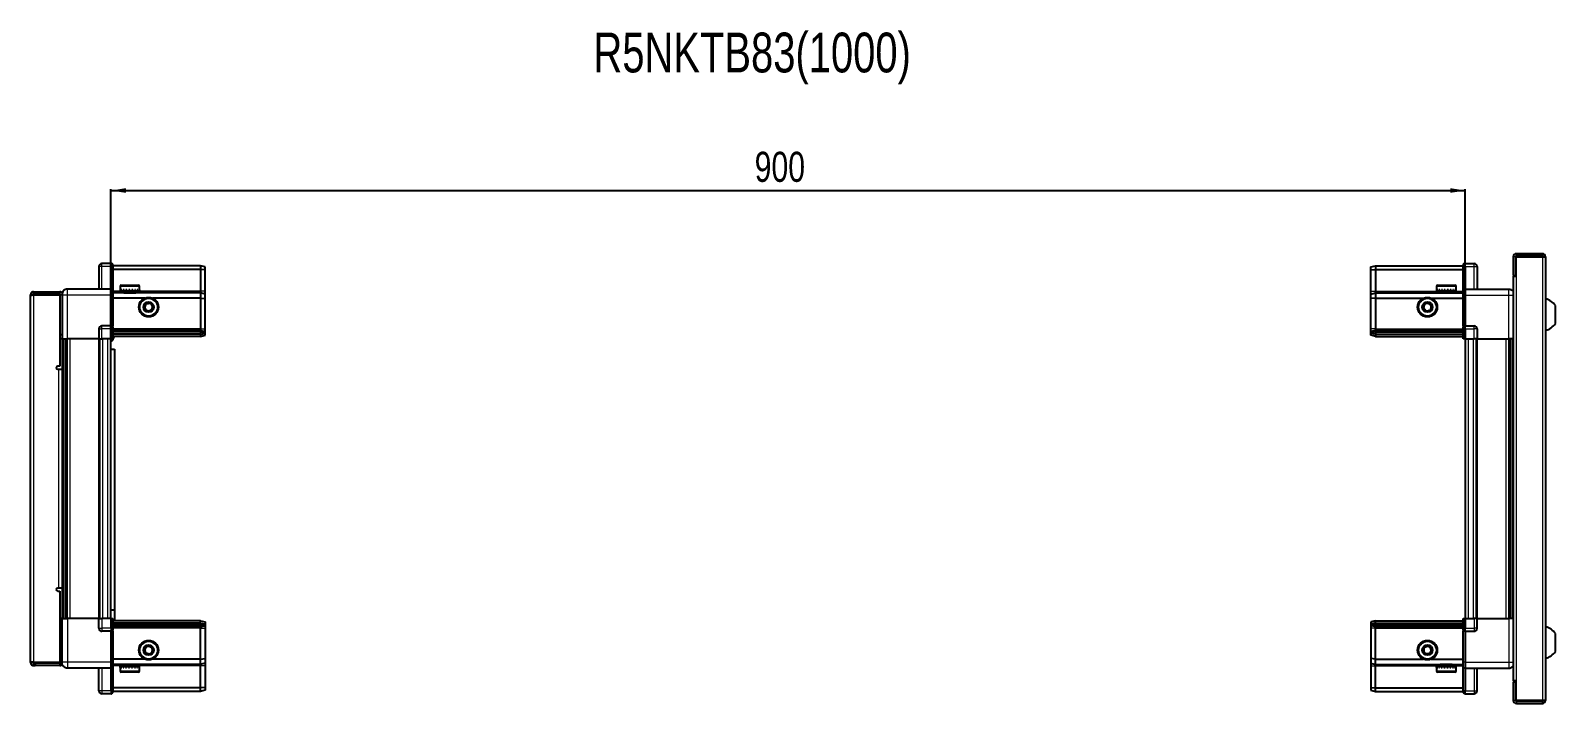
# Model space of a CAD drawing. Header units: millimetres. Extents: x 799 to 3880, y 103 to 1792.
# Drawn here: x 1864 to 2878, y 1344 to 1792 of the extents above; entities that cross this region are included whole.
import ezdxf

# ---------------------------------------------------------------- set-up
doc = ezdxf.new("R2010")
doc.units = ezdxf.units.MM
doc.layers.add('FORMAT', color=7, linetype='Continuous')
doc.styles.add('SLDTEXTSTYLE0', font='TXT', dxfattribs={"width": 0.75})
doc.dimstyles.new('SLDDIMSTYLE0', dxfattribs={"dimtxt": 20, "dimasz": 10, "dimexe": 0, "dimexo": 0.0625, "dimgap": 5, "dimtad": 2, "dimdec": 1, "dimrnd": 1e-09, "dimzin": 12, "dimdsep": 46, "dimtxsty": 'SLDTEXTSTYLE0', "dimsah": 1, "dimcen": 0.09, "dimadec": 0, "dimazin": 3, "dimtfac": 1, "dimtofl": 0, "dimtmove": 0, "dimatfit": 3, "dimfxl": 0, "dimfrac": 2, "dimtolj": 1, "dimtzin": 12, "dimarcsym": 0})

# ---------------------------------------------------------------- blocks, each defined once
blk = doc.blocks.new('_D_4')
at = {"layer": 'FORMAT'}
for p, q in [((1917.8, 1586.9), (1917.8, 1686.4)), ((1917.8, 1685.4), (2817.8, 1685.4)), ((2817.8, 1586.9), (2817.8, 1686.4))]:
    blk.add_line(p, q, dxfattribs=at)
for points in [[(1917.8, 1685.4), (1927.8, 1683.9), (1927.8, 1687)], [(2817.8, 1685.4), (2807.8, 1687), (2807.8, 1683.9)]]:
    blk.add_solid(points, dxfattribs=at)
at = {"layer": 'FORMAT', "insert": (2345.6, 1711.2), "char_height": 20, "attachment_point": 1, "style": 'SLDTEXTSTYLE0'}
blk.add_mtext('900', dxfattribs=at)

msp = doc.modelspace()

# ---------------------------------------------------------------- linework, layer by layer
at = {"color": 7, "linetype": 'Continuous', "lineweight": 25}
for p, q in [((2869.02, 1643.43), (2851.72, 1643.43)), ((2869.02, 1641.93), (2851.72, 1641.93)), ((2869.02, 1641.93), (2869.02, 1643.43)), ((1909.92, 1634.93), (1909.92, 1619.93)), ((1917.92, 1636.93), (1911.92, 1636.93)), ((1917.92, 1636.93), (1918.25, 1636.93)), ((1917.92, 1636.93), (1917.92, 1634.93)), ((1917.92, 1620.13), (1917.92, 1634.93)), ((1917.92, 1620.13), (1917.92, 1634.93)), ((1919.12, 1636.43), (1918.25, 1636.93)), ((1919.12, 1634.93), (1919.12, 1636.43)), ((1977.42, 1635.43), (1919.12, 1635.43)), ((1919.12, 1634.93), (1919.12, 1620.13)), ((1977.42, 1632.93), (1919.12, 1632.93)), ((1977.42, 1635.43), (1977.42, 1632.93)), ((1980.42, 1634.63), (1977.42, 1635.43)), ((1977.42, 1632.93), (1977.42, 1618.43)), ((1980.42, 1632.78), (1977.42, 1632.93)), ((1980.42, 1632.78), (1980.42, 1634.63)), ((1980.42, 1618.43), (1980.42, 1632.78)), ((2755.12, 1634.63), (2758.12, 1635.43)), ((2755.12, 1632.78), (2755.12, 1634.63)), ((2755.12, 1632.78), (2758.12, 1632.93)), ((2755.12, 1618.43), (2755.12, 1632.78)), ((2758.12, 1635.43), (2758.12, 1632.93)), ((2758.12, 1635.43), (2816.42, 1635.43)), ((2758.12, 1632.93), (2758.12, 1618.43)), ((2758.12, 1632.93), (2816.42, 1632.93)), ((2817.28, 1636.93), (2816.42, 1636.43)), ((2817.28, 1636.93), (2816.42, 1636.43)), ((2816.42, 1636.43), (2816.42, 1634.93)), ((2816.42, 1620.13), (2816.42, 1634.93)), ((2817.62, 1636.93), (2817.28, 1636.93)), ((2817.62, 1636.93), (2817.28, 1636.93)), ((2817.62, 1636.93), (2817.62, 1636.93)), ((2817.62, 1634.93), (2817.62, 1636.93)), ((2817.62, 1636.93), (2823.62, 1636.93)), ((2817.62, 1634.93), (2817.62, 1620.13)), ((2825.62, 1634.93), (2825.62, 1619.93)), ((2849.62, 1641.33), (2849.62, 1628.93)), ((2851.12, 1641.33), (2851.12, 1628.93)), ((2851.62, 1641.33), (2869.02, 1641.33)), ((2851.62, 1628.43), (2851.62, 1641.33)), ((2869.02, 1641.33), (2871.12, 1641.33)), ((2871.12, 1641.33), (2871.12, 1346.53)), ((1923.92, 1621.83), (1923.92, 1619.43)), ((1924.72, 1622.63), (1931.89, 1622.63)), ((1931.89, 1622.63), (1936.12, 1622.63)), ((1936.92, 1619.43), (1936.92, 1621.83)), ((2798.62, 1621.83), (2798.62, 1618.93)), ((2799.42, 1622.63), (2810.82, 1622.63)), ((2811.62, 1618.93), (2811.62, 1621.83)), ((2849.52, 1628.43), (2849.52, 1359.43)), ((2849.52, 1628.43), (2851.62, 1628.43)), ((2849.62, 1628.93), (2851.12, 1628.93)), ((1865.92, 1616.08), (1864.42, 1616.08)), ((1864.42, 1615.58), (1864.42, 1616.08)), ((1864.42, 1372.28), (1864.42, 1615.58)), ((1866.52, 1616.68), (1866.52, 1618.18)), ((1866.52, 1618.18), (1867.42, 1618.18)), ((1866.52, 1616.68), (1867.42, 1616.68)), ((1866.52, 1616.18), (1883.92, 1616.18)), ((1867.42, 1618.18), (1883.92, 1618.18)), ((1867.42, 1616.68), (1867.42, 1618.18)), ((1867.42, 1616.68), (1883.92, 1616.68)), ((1883.92, 1616.68), (1883.92, 1618.18)), ((1885.42, 1616.18), (1883.92, 1616.18)), ((1883.92, 1616.18), (1883.92, 1568.68)), ((1885.42, 1615.93), (1885.42, 1586.93)), ((1917.92, 1619.93), (1888.92, 1619.93)), ((1917.92, 1619.93), (1917.92, 1620.13)), ((1917.92, 1619.93), (1919.12, 1619.93)), ((1917.92, 1615.93), (1917.92, 1619.93)), ((1917.92, 1595.63), (1917.92, 1615.93)), ((1919.12, 1620.13), (1919.12, 1619.93)), ((1919.12, 1619.93), (1919.12, 1615.93)), ((1977.42, 1617.43), (1919.12, 1617.43)), ((1919.12, 1615.93), (1919.12, 1595.63)), ((1940.42, 1613.93), (1919.12, 1613.93)), ((1923.92, 1619.43), (1923.92, 1618.93)), ((1923.92, 1618.93), (1924.05, 1618.93)), ((1924.24, 1619.43), (1924.05, 1619.43)), ((1924.05, 1619.43), (1924.05, 1618.93)), ((1924.05, 1618.93), (1924.24, 1618.93)), ((1924.24, 1619.43), (1924.24, 1618.93)), ((1924.24, 1618.93), (1924.77, 1618.93)), ((1925.17, 1619.43), (1924.77, 1619.43)), ((1924.77, 1619.43), (1924.77, 1618.93)), ((1924.77, 1618.93), (1925.17, 1618.93)), ((1925.17, 1619.43), (1925.17, 1618.93)), ((1925.17, 1618.93), (1926.04, 1618.93)), ((1926.02, 1618.93), (1926.02, 1618.83)), ((1926.02, 1618.83), (1934.82, 1618.83)), ((1926.61, 1619.43), (1926.04, 1619.43)), ((1926.04, 1619.43), (1926.04, 1618.93)), ((1926.04, 1618.93), (1926.61, 1618.93)), ((1926.42, 1618.43), (1927.11, 1617.95)), ((1926.42, 1618.43), (1931.45, 1618.43)), ((1927.11, 1617.95), (1926.42, 1617.47)), ((1926.42, 1617.47), (1926.42, 1617.43)), ((1926.42, 1617.47), (1931.45, 1617.47)), ((1926.61, 1619.43), (1926.61, 1618.93)), ((1926.61, 1618.93), (1927.74, 1618.93)), ((1927.11, 1617.95), (1931.27, 1617.95)), ((1928.43, 1619.43), (1927.74, 1619.43)), ((1927.74, 1619.43), (1927.74, 1618.93)), ((1927.74, 1618.93), (1928.43, 1618.93)), ((1928.43, 1619.43), (1928.43, 1618.93)), ((1928.43, 1618.93), (1929.7, 1618.93)), ((1930.44, 1619.43), (1929.7, 1619.43)), ((1929.7, 1619.43), (1929.7, 1618.93)), ((1929.7, 1618.93), (1929.93, 1618.93)), ((1929.93, 1619.43), (1929.93, 1618.93)), ((1930.43, 1619.43), (1930.43, 1618.93)), ((1930.43, 1618.93), (1930.44, 1618.93)), ((1930.44, 1619.43), (1930.44, 1618.93)), ((1930.44, 1618.93), (1931.73, 1618.93)), ((1931.27, 1617.95), (1933.73, 1617.95)), ((1931.45, 1618.43), (1934.42, 1618.43)), ((1931.45, 1617.47), (1934.42, 1617.47)), ((1932.45, 1619.43), (1931.73, 1619.43)), ((1931.73, 1619.43), (1931.73, 1618.93)), ((1931.79, 1619.43), (1931.79, 1618.93)), ((1931.79, 1618.93), (1932.45, 1618.93)), ((1932.45, 1619.43), (1932.45, 1618.93)), ((1932.45, 1618.93), (1933.64, 1618.93)), ((1934.26, 1619.43), (1933.64, 1619.43)), ((1933.64, 1619.43), (1933.64, 1618.93)), ((1933.64, 1618.93), (1934.26, 1618.93)), ((1933.73, 1617.95), (1934.42, 1618.43)), ((1934.42, 1617.47), (1933.73, 1617.95)), ((1934.26, 1619.43), (1934.26, 1618.93)), ((1934.26, 1618.93), (1935.22, 1618.93)), ((1934.42, 1617.43), (1934.42, 1617.47)), ((1934.82, 1618.83), (1934.82, 1618.93)), ((1935.69, 1619.43), (1935.22, 1619.43)), ((1935.22, 1619.43), (1935.22, 1618.93)), ((1935.22, 1618.93), (1935.69, 1618.93)), ((1935.69, 1619.43), (1935.69, 1618.93)), ((1935.69, 1618.93), (1936.34, 1618.93)), ((1936.61, 1619.43), (1936.34, 1619.43)), ((1936.34, 1619.43), (1936.34, 1618.93)), ((1936.34, 1618.93), (1936.61, 1618.93)), ((1936.61, 1619.43), (1936.61, 1618.93)), ((1936.61, 1618.93), (1936.88, 1618.93)), ((1936.92, 1619.43), (1936.88, 1619.43)), ((1936.88, 1619.43), (1936.88, 1618.93)), ((1936.88, 1618.93), (1936.92, 1618.93)), ((1936.92, 1619.43), (1936.92, 1618.93)), ((1977.42, 1613.93), (1945.42, 1613.93)), ((1977.42, 1618.43), (1977.42, 1617.43)), ((1977.42, 1617.43), (1977.42, 1613.93)), ((1980.42, 1616.63), (1977.42, 1617.43)), ((1977.42, 1613.93), (1977.42, 1593.43)), ((1977.42, 1613.93), (1980.42, 1613.6)), ((1980.42, 1616.63), (1980.42, 1618.43)), ((1980.42, 1613.6), (1980.42, 1616.63)), ((1980.42, 1593.43), (1980.42, 1613.6)), ((2755.12, 1616.63), (2755.12, 1618.43)), ((2755.12, 1616.63), (2758.12, 1617.43)), ((2755.12, 1613.6), (2755.12, 1616.63)), ((2758.12, 1613.93), (2755.12, 1613.6)), ((2755.12, 1593.43), (2755.12, 1613.6)), ((2758.12, 1618.43), (2758.12, 1617.43)), ((2758.12, 1617.43), (2758.12, 1613.93)), ((2758.12, 1617.43), (2816.42, 1617.43)), ((2758.12, 1613.93), (2758.12, 1593.43)), ((2758.12, 1613.93), (2790.12, 1613.93)), ((2795.12, 1613.93), (2816.42, 1613.93)), ((2798.62, 1618.93), (2798.66, 1618.93)), ((2798.78, 1619.43), (2798.66, 1619.43)), ((2798.66, 1619.43), (2798.66, 1618.93)), ((2798.66, 1618.93), (2798.78, 1618.93)), ((2798.78, 1619.43), (2798.78, 1618.93)), ((2798.78, 1618.93), (2799.19, 1618.93)), ((2799.53, 1619.43), (2799.19, 1619.43)), ((2799.19, 1619.43), (2799.19, 1618.93)), ((2799.19, 1618.93), (2799.53, 1618.93)), ((2799.53, 1619.43), (2799.53, 1618.93)), ((2799.53, 1618.93), (2800.3, 1618.93)), ((2800.82, 1619.43), (2800.3, 1619.43)), ((2800.3, 1619.43), (2800.3, 1618.93)), ((2800.3, 1618.93), (2800.82, 1618.93)), ((2800.72, 1618.93), (2800.72, 1618.83)), ((2800.72, 1618.83), (2809.52, 1618.83)), ((2800.82, 1619.43), (2800.82, 1618.93)), ((2800.82, 1618.93), (2801.88, 1618.93)), ((2801.12, 1618.43), (2801.81, 1617.95)), ((2801.12, 1618.43), (2809.12, 1618.43)), ((2801.81, 1617.95), (2801.12, 1617.47)), ((2801.12, 1617.47), (2801.12, 1617.43)), ((2801.12, 1617.47), (2809.12, 1617.47)), ((2801.81, 1617.95), (2808.43, 1617.95)), ((2802.54, 1619.43), (2801.88, 1619.43)), ((2801.88, 1619.43), (2801.88, 1618.93)), ((2801.88, 1618.93), (2802.54, 1618.93)), ((2802.54, 1619.43), (2802.54, 1618.93)), ((2802.54, 1618.93), (2803.78, 1618.93)), ((2804.51, 1619.43), (2803.78, 1619.43)), ((2803.78, 1619.43), (2803.78, 1618.93)), ((2803.78, 1618.93), (2804.21, 1618.93)), ((2804.21, 1619.43), (2804.21, 1618.93)), ((2804.51, 1619.43), (2804.51, 1618.93)), ((2804.51, 1618.93), (2805.81, 1618.93)), ((2806.54, 1619.43), (2805.81, 1619.43)), ((2805.81, 1619.43), (2805.81, 1618.93)), ((2806.08, 1619.43), (2806.08, 1618.93)), ((2806.08, 1618.93), (2806.54, 1618.93)), ((2806.54, 1619.43), (2806.54, 1618.93)), ((2806.54, 1618.93), (2807.77, 1618.93)), ((2808.43, 1619.43), (2807.77, 1619.43)), ((2807.77, 1619.43), (2807.77, 1618.93)), ((2807.77, 1618.93), (2808.43, 1618.93)), ((2808.43, 1619.43), (2808.43, 1618.93)), ((2808.43, 1618.93), (2809.48, 1618.93)), ((2808.43, 1617.95), (2809.12, 1618.43)), ((2809.12, 1617.47), (2808.43, 1617.95)), ((2809.12, 1617.43), (2809.12, 1617.47)), ((2810, 1619.43), (2809.48, 1619.43)), ((2809.48, 1619.43), (2809.48, 1618.93)), ((2809.48, 1618.93), (2810, 1618.93)), ((2809.52, 1618.83), (2809.52, 1618.93)), ((2810, 1619.43), (2810, 1618.93)), ((2810, 1618.93), (2810.75, 1618.93)), ((2811.09, 1619.43), (2810.75, 1619.43)), ((2810.75, 1619.43), (2810.75, 1618.93)), ((2810.75, 1618.93), (2811.09, 1618.93)), ((2811.09, 1619.43), (2811.09, 1618.93)), ((2811.09, 1618.93), (2811.48, 1618.93)), ((2811.59, 1619.43), (2811.48, 1619.43)), ((2811.48, 1619.43), (2811.48, 1618.93)), ((2811.48, 1618.93), (2811.59, 1618.93)), ((2811.59, 1619.43), (2811.59, 1618.93)), ((2811.59, 1618.93), (2811.62, 1618.93)), ((2816.42, 1619.93), (2816.42, 1620.13)), ((2817.62, 1619.93), (2816.42, 1619.93)), ((2816.42, 1615.93), (2816.42, 1619.93)), ((2816.42, 1595.63), (2816.42, 1615.93)), ((2817.62, 1620.13), (2817.62, 1619.93)), ((2817.62, 1619.93), (2817.62, 1615.93)), ((2817.62, 1619.93), (2846.62, 1619.93)), ((2817.62, 1615.93), (2817.62, 1595.63)), ((2877.72, 1596.93), (2877.72, 1608.93)), ((1909.92, 1593.43), (1909.92, 1586.93)), ((1917.92, 1595.43), (1911.92, 1595.43)), ((1917.92, 1595.43), (1917.92, 1595.63)), ((1917.92, 1595.43), (1917.92, 1593.43)), ((1917.92, 1595.43), (1919.12, 1595.43)), ((1917.92, 1586.93), (1917.92, 1593.43)), ((1917.92, 1586.93), (1917.92, 1593.43)), ((1918.25, 1586.93), (1918.25, 1593.43)), ((1919.12, 1595.63), (1919.12, 1595.43)), ((1919.12, 1594.76), (1919.12, 1595.43)), ((1919.12, 1594.76), (1919.12, 1586.93)), ((1977.42, 1592.43), (1919.12, 1592.43)), ((1977.42, 1591.43), (1919.12, 1591.43)), ((1977.42, 1593.43), (1977.42, 1592.43)), ((1977.42, 1592.43), (1977.42, 1591.43)), ((1977.42, 1592.43), (1980.42, 1591.63)), ((1977.42, 1591.43), (1977.42, 1589.93)), ((1977.42, 1591.43), (1980.42, 1590.89)), ((1980.42, 1591.63), (1980.42, 1593.43)), ((1980.42, 1590.89), (1980.42, 1591.63)), ((1980.42, 1590.39), (1980.42, 1590.89)), ((2755.12, 1591.63), (2755.12, 1593.43)), ((2758.12, 1592.43), (2755.12, 1591.63)), ((2755.12, 1590.89), (2755.12, 1591.63)), ((2758.12, 1591.43), (2755.12, 1590.89)), ((2755.12, 1590.39), (2755.12, 1590.89)), ((2758.12, 1593.43), (2758.12, 1592.43)), ((2758.12, 1592.43), (2758.12, 1591.43)), ((2758.12, 1592.43), (2816.42, 1592.43)), ((2758.12, 1591.43), (2758.12, 1589.93)), ((2758.12, 1591.43), (2816.42, 1591.43)), ((2816.42, 1595.43), (2816.42, 1595.63)), ((2817.62, 1595.43), (2816.42, 1595.43)), ((2816.42, 1595.43), (2816.42, 1594.76)), ((2816.42, 1586.93), (2816.42, 1594.76)), ((2817.28, 1593.43), (2817.28, 1586.93)), ((2817.62, 1595.63), (2817.62, 1595.43)), ((2817.62, 1593.43), (2817.62, 1595.43)), ((2817.62, 1593.43), (2817.62, 1595.43)), ((2817.62, 1595.43), (2823.62, 1595.43)), ((2817.62, 1593.43), (2817.62, 1586.93)), ((2825.62, 1593.43), (2825.62, 1586.93)), ((1883.92, 1589.68), (1885.42, 1589.68)), ((1885.42, 1586.93), (1883.92, 1586.93)), ((1886.07, 1400.93), (1886.07, 1586.93)), ((1887.86, 1586.93), (1887.86, 1400.93)), ((1887.9, 1586.93), (1887.9, 1400.93)), ((1909.92, 1586.93), (1888.92, 1586.93)), ((1909.92, 1586.93), (1911.92, 1586.93)), ((1910.57, 1400.93), (1910.57, 1586.93)), ((1917.92, 1586.93), (1911.92, 1586.93)), ((1917.77, 1400.93), (1917.77, 1586.93)), ((1917.92, 1586.93), (1918.25, 1586.93)), ((1917.92, 1586.93), (1917.92, 1586.93)), ((1919.12, 1586.93), (1918.25, 1586.93)), ((1918.25, 1586.93), (1918.25, 1586.93)), ((1977.42, 1589.93), (1919.12, 1589.93)), ((1977.42, 1588.43), (1919.12, 1588.43)), ((1977.42, 1589.93), (1980.42, 1590.39)), ((1977.42, 1589.93), (1977.42, 1588.43)), ((1977.42, 1588.43), (1980.42, 1589.24)), ((1980.42, 1589.24), (1980.42, 1590.39)), ((2755.12, 1589.24), (2755.12, 1590.39)), ((2758.12, 1589.93), (2755.12, 1590.39)), ((2758.12, 1588.43), (2755.12, 1589.24)), ((2758.12, 1589.93), (2758.12, 1588.43)), ((2758.12, 1589.93), (2816.42, 1589.93)), ((2758.12, 1588.43), (2816.42, 1588.43)), ((2817.28, 1586.93), (2816.42, 1586.93)), ((2817.62, 1586.93), (2817.28, 1586.93)), ((2817.62, 1586.93), (2823.62, 1586.93)), ((2817.77, 1586.93), (2817.77, 1400.93)), ((2825.62, 1586.93), (2823.62, 1586.93)), ((2824.97, 1586.93), (2824.97, 1400.93)), ((2825.62, 1586.93), (2846.62, 1586.93)), ((2847.64, 1400.93), (2847.64, 1586.93)), ((2847.68, 1400.93), (2847.68, 1586.93)), ((2849.47, 1586.93), (2849.47, 1400.93)), ((1917.77, 1579.93), (1920.27, 1579.93)), ((1920.27, 1579.93), (1920.27, 1406.43)), ((1883.92, 1568.68), (1882.57, 1568.68)), ((1882.57, 1566.68), (1883.32, 1566.68)), ((1883.32, 1566.68), (1885.42, 1566.68)), ((1885.42, 1566.68), (1885.42, 1421.18)), ((1883.32, 1421.18), (1882.57, 1421.18)), ((1882.57, 1419.18), (1883.92, 1419.18)), ((1885.42, 1421.18), (1883.32, 1421.18)), ((1883.92, 1419.18), (1883.92, 1371.68)), ((1885.42, 1400.93), (1883.92, 1400.93)), ((1885.42, 1371.93), (1885.42, 1400.93)), ((1909.92, 1400.93), (1888.92, 1400.93)), ((1909.92, 1394.43), (1909.92, 1400.93)), ((1909.92, 1400.93), (1911.92, 1400.93)), ((1917.92, 1400.93), (1911.92, 1400.93)), ((1920.27, 1406.43), (1917.77, 1406.43)), ((1917.92, 1394.43), (1917.92, 1400.93)), ((1917.92, 1400.93), (1918.25, 1400.93)), ((1918.25, 1394.43), (1918.25, 1400.93)), ((1918.25, 1400.93), (1919.12, 1400.93)), ((1919.12, 1400.93), (1919.12, 1393.11)), ((1977.42, 1399.43), (1919.12, 1399.43)), ((1920.27, 1406.43), (1920.27, 1399.43)), ((1977.42, 1397.93), (1977.42, 1399.43)), ((1977.42, 1399.43), (1980.42, 1398.63)), ((1980.42, 1398.63), (1980.42, 1397.48)), ((2758.12, 1399.43), (2755.12, 1398.63)), ((2755.12, 1398.63), (2755.12, 1397.48)), ((2758.12, 1397.93), (2758.12, 1399.43)), ((2758.12, 1399.43), (2816.42, 1399.43)), ((2816.42, 1393.11), (2816.42, 1400.93)), ((2816.42, 1400.93), (2817.28, 1400.93)), ((2817.28, 1400.93), (2817.28, 1400.93)), ((2817.28, 1400.93), (2817.28, 1394.43)), ((2817.62, 1400.93), (2817.28, 1400.93)), ((2817.62, 1400.93), (2817.62, 1394.43)), ((2817.62, 1400.93), (2817.62, 1400.93)), ((2817.62, 1400.93), (2823.62, 1400.93)), ((2817.62, 1400.93), (2817.62, 1394.43)), ((2825.62, 1400.93), (2823.62, 1400.93)), ((2825.62, 1394.43), (2825.62, 1400.93)), ((2825.62, 1400.93), (2846.62, 1400.93)), ((1885.42, 1398.18), (1883.92, 1398.18)), ((1917.92, 1392.43), (1911.92, 1392.43)), ((1917.92, 1394.43), (1917.92, 1392.43)), ((1917.92, 1394.43), (1917.92, 1392.43)), ((1917.92, 1392.43), (1919.12, 1392.43)), ((1917.92, 1392.23), (1917.92, 1392.43)), ((1917.92, 1371.93), (1917.92, 1392.23)), ((1977.42, 1397.93), (1919.12, 1397.93)), ((1977.42, 1396.43), (1919.12, 1396.43)), ((1977.42, 1395.43), (1919.12, 1395.43)), ((1919.12, 1392.43), (1919.12, 1393.11)), ((1919.12, 1392.43), (1919.12, 1392.23)), ((1919.12, 1392.23), (1919.12, 1371.93)), ((1977.42, 1396.43), (1977.42, 1397.93)), ((1977.42, 1397.93), (1980.42, 1397.48)), ((1977.42, 1396.43), (1980.42, 1396.98)), ((1977.42, 1395.43), (1977.42, 1396.43)), ((1977.42, 1395.43), (1980.42, 1396.24)), ((1977.42, 1394.43), (1977.42, 1395.43)), ((1977.42, 1373.93), (1977.42, 1394.43)), ((1980.42, 1397.48), (1980.42, 1396.98)), ((1980.42, 1396.98), (1980.42, 1396.24)), ((1980.42, 1396.24), (1980.42, 1394.43)), ((1980.42, 1394.43), (1980.42, 1374.27)), ((2758.12, 1397.93), (2755.12, 1397.48)), ((2755.12, 1397.48), (2755.12, 1396.98)), ((2758.12, 1396.43), (2755.12, 1396.98)), ((2755.12, 1396.98), (2755.12, 1396.24)), ((2758.12, 1395.43), (2755.12, 1396.24)), ((2755.12, 1396.24), (2755.12, 1394.43)), ((2755.12, 1394.43), (2755.12, 1374.27)), ((2758.12, 1396.43), (2758.12, 1397.93)), ((2758.12, 1397.93), (2816.42, 1397.93)), ((2758.12, 1396.43), (2816.42, 1396.43)), ((2758.12, 1395.43), (2758.12, 1396.43)), ((2758.12, 1395.43), (2816.42, 1395.43)), ((2758.12, 1394.43), (2758.12, 1395.43)), ((2758.12, 1373.93), (2758.12, 1394.43)), ((2816.42, 1393.11), (2816.42, 1392.43)), ((2817.62, 1392.43), (2816.42, 1392.43)), ((2816.42, 1392.23), (2816.42, 1392.43)), ((2816.42, 1371.93), (2816.42, 1392.23)), ((2817.62, 1392.43), (2817.62, 1394.43)), ((2817.62, 1392.43), (2817.62, 1392.23)), ((2817.62, 1392.43), (2823.62, 1392.43)), ((2817.62, 1392.23), (2817.62, 1371.93)), ((2877.72, 1378.93), (2877.72, 1390.93)), ((1864.42, 1371.78), (1864.42, 1372.28)), ((1865.92, 1371.78), (1864.42, 1371.78)), ((1883.92, 1371.68), (1866.52, 1371.68)), ((1866.52, 1371.18), (1866.52, 1369.68)), ((1866.52, 1371.18), (1867.42, 1371.18)), ((1866.52, 1369.68), (1867.42, 1369.68)), ((1883.92, 1371.18), (1867.42, 1371.18)), ((1867.42, 1371.18), (1867.42, 1369.68)), ((1883.92, 1369.68), (1867.42, 1369.68)), ((1883.92, 1371.68), (1885.42, 1371.68)), ((1883.92, 1371.18), (1883.92, 1369.68)), ((1917.92, 1367.93), (1917.92, 1371.93)), ((1940.42, 1373.93), (1919.12, 1373.93)), ((1919.12, 1371.93), (1919.12, 1367.93)), ((1977.42, 1370.43), (1919.12, 1370.43)), ((1923.92, 1368.93), (1923.92, 1366.03)), ((1924.01, 1368.93), (1923.92, 1368.93)), ((1924.01, 1368.43), (1924.01, 1368.93)), ((1924.18, 1368.93), (1924.01, 1368.93)), ((1924.01, 1368.43), (1924.18, 1368.43)), ((1924.18, 1368.43), (1924.18, 1368.93)), ((1924.67, 1368.93), (1924.18, 1368.93)), ((1924.67, 1368.43), (1924.67, 1368.93)), ((1925.05, 1368.93), (1924.67, 1368.93)), ((1924.67, 1368.43), (1925.05, 1368.43)), ((1925.05, 1368.43), (1925.05, 1368.93)), ((1925.89, 1368.93), (1925.05, 1368.93)), ((1925.89, 1368.43), (1925.89, 1368.93)), ((1926.45, 1368.93), (1925.89, 1368.93)), ((1925.89, 1368.43), (1926.45, 1368.43)), ((1926.02, 1369.03), (1926.02, 1368.93)), ((1931.42, 1369.03), (1926.02, 1369.03)), ((1926.42, 1370.43), (1926.42, 1370.4)), ((1926.42, 1370.4), (1927.11, 1369.92)), ((1926.52, 1370.4), (1926.42, 1370.4)), ((1927.11, 1369.92), (1926.42, 1369.43)), ((1926.52, 1369.43), (1926.42, 1369.43)), ((1926.45, 1368.43), (1926.45, 1368.93)), ((1927.55, 1368.93), (1926.45, 1368.93)), ((1934.42, 1370.4), (1926.52, 1370.4)), ((1934.42, 1369.43), (1926.52, 1369.43)), ((1927.2, 1369.92), (1927.11, 1369.92)), ((1933.73, 1369.92), (1927.2, 1369.92)), ((1927.55, 1368.43), (1927.55, 1368.93)), ((1928.23, 1368.93), (1927.55, 1368.93)), ((1927.55, 1368.43), (1928.23, 1368.43)), ((1928.23, 1368.43), (1928.23, 1368.93)), ((1929.5, 1368.93), (1928.23, 1368.93)), ((1929.5, 1368.43), (1929.5, 1368.93)), ((1929.79, 1368.93), (1929.5, 1368.93)), ((1929.5, 1368.43), (1930.23, 1368.43)), ((1929.79, 1368.43), (1929.79, 1368.93)), ((1930.23, 1368.43), (1930.23, 1368.93)), ((1931.53, 1368.93), (1930.23, 1368.93)), ((1934.82, 1369.03), (1931.42, 1369.03)), ((1931.53, 1368.43), (1931.53, 1368.93)), ((1931.53, 1368.43), (1932.25, 1368.43)), ((1931.66, 1368.43), (1931.66, 1368.93)), ((1932.25, 1368.93), (1931.66, 1368.93)), ((1932.25, 1368.43), (1932.25, 1368.93)), ((1933.45, 1368.93), (1932.25, 1368.93)), ((1933.45, 1368.43), (1933.45, 1368.93)), ((1934.09, 1368.93), (1933.45, 1368.93)), ((1933.45, 1368.43), (1934.09, 1368.43)), ((1933.73, 1369.92), (1934.42, 1370.4)), ((1934.42, 1369.43), (1933.73, 1369.92)), ((1934.09, 1368.43), (1934.09, 1368.93)), ((1935.08, 1368.93), (1934.09, 1368.93)), ((1934.42, 1370.4), (1934.42, 1370.43)), ((1934.82, 1368.93), (1934.82, 1369.03)), ((1935.08, 1368.43), (1935.08, 1368.93)), ((1935.57, 1368.93), (1935.08, 1368.93)), ((1935.08, 1368.43), (1935.57, 1368.43)), ((1935.57, 1368.43), (1935.57, 1368.93)), ((1936.25, 1368.93), (1935.57, 1368.93)), ((1936.25, 1368.43), (1936.25, 1368.93)), ((1936.54, 1368.93), (1936.25, 1368.93)), ((1936.25, 1368.43), (1936.54, 1368.43)), ((1936.54, 1368.43), (1936.54, 1368.93)), ((1936.85, 1368.93), (1936.54, 1368.93)), ((1936.85, 1368.43), (1936.85, 1368.93)), ((1936.92, 1368.93), (1936.85, 1368.93)), ((1936.85, 1368.43), (1936.92, 1368.43)), ((1936.92, 1366.03), (1936.92, 1368.93)), ((1936.92, 1368.43), (1936.92, 1368.93)), ((1936.92, 1368.93), (1936.92, 1368.93)), ((1977.42, 1373.93), (1945.42, 1373.93)), ((1977.42, 1373.93), (1980.42, 1374.27)), ((1977.42, 1370.43), (1977.42, 1373.93)), ((1980.42, 1371.24), (1977.42, 1370.43)), ((1977.42, 1369.43), (1977.42, 1370.43)), ((1977.42, 1354.93), (1977.42, 1369.43)), ((1980.42, 1374.27), (1980.42, 1371.24)), ((1980.42, 1371.24), (1980.42, 1369.43)), ((1980.42, 1369.43), (1980.42, 1355.09)), ((2758.12, 1373.93), (2755.12, 1374.27)), ((2755.12, 1374.27), (2755.12, 1371.24)), ((2755.12, 1371.24), (2758.12, 1370.43)), ((2755.12, 1371.24), (2755.12, 1369.43)), ((2755.12, 1369.43), (2755.12, 1355.09)), ((2758.12, 1373.93), (2790.12, 1373.93)), ((2758.12, 1370.43), (2758.12, 1373.93)), ((2758.12, 1370.43), (2816.42, 1370.43)), ((2758.12, 1369.43), (2758.12, 1370.43)), ((2758.12, 1354.93), (2758.12, 1369.43)), ((2795.12, 1373.93), (2816.42, 1373.93)), ((2798.62, 1368.93), (2798.62, 1366.03)), ((2798.64, 1368.93), (2798.62, 1368.93)), ((2798.64, 1368.43), (2798.64, 1368.93)), ((2798.73, 1368.93), (2798.64, 1368.93)), ((2798.64, 1368.43), (2798.73, 1368.43)), ((2798.73, 1368.43), (2798.73, 1368.93)), ((2799.11, 1368.93), (2798.73, 1368.93)), ((2799.11, 1368.43), (2799.11, 1368.93)), ((2799.43, 1368.93), (2799.11, 1368.93)), ((2799.11, 1368.43), (2799.43, 1368.43)), ((2799.43, 1368.43), (2799.43, 1368.93)), ((2800.16, 1368.93), (2799.43, 1368.93)), ((2800.16, 1368.43), (2800.16, 1368.93)), ((2800.67, 1368.93), (2800.16, 1368.93)), ((2800.16, 1368.43), (2800.67, 1368.43)), ((2800.67, 1368.43), (2800.67, 1368.93)), ((2801.71, 1368.93), (2800.67, 1368.93)), ((2800.72, 1369.03), (2800.72, 1368.93)), ((2809.52, 1369.03), (2800.72, 1369.03)), ((2801.12, 1370.43), (2801.12, 1370.4)), ((2801.12, 1370.4), (2801.81, 1369.92)), ((2809.12, 1370.4), (2801.12, 1370.4)), ((2801.81, 1369.92), (2801.12, 1369.43)), ((2809.12, 1369.43), (2801.12, 1369.43)), ((2801.71, 1368.43), (2801.71, 1368.93)), ((2802.36, 1368.93), (2801.71, 1368.93)), ((2801.71, 1368.43), (2802.36, 1368.43)), ((2808.43, 1369.92), (2801.81, 1369.92)), ((2802.36, 1368.43), (2802.36, 1368.93)), ((2803.58, 1368.93), (2802.36, 1368.93)), ((2803.58, 1368.43), (2803.58, 1368.93)), ((2804.08, 1368.93), (2803.58, 1368.93)), ((2803.58, 1368.43), (2804.31, 1368.43)), ((2804.08, 1368.43), (2804.08, 1368.93)), ((2804.31, 1368.43), (2804.31, 1368.93)), ((2805.61, 1368.93), (2804.31, 1368.93)), ((2805.61, 1368.43), (2805.61, 1368.93)), ((2805.61, 1368.43), (2806.34, 1368.43)), ((2805.95, 1368.43), (2805.95, 1368.93)), ((2806.34, 1368.93), (2805.95, 1368.93)), ((2806.34, 1368.43), (2806.34, 1368.93)), ((2807.59, 1368.93), (2806.34, 1368.93)), ((2807.59, 1368.43), (2807.59, 1368.93)), ((2808.26, 1368.93), (2807.59, 1368.93)), ((2807.59, 1368.43), (2808.26, 1368.43)), ((2808.26, 1368.43), (2808.26, 1368.93)), ((2809.33, 1368.93), (2808.26, 1368.93)), ((2808.43, 1369.92), (2809.12, 1370.4)), ((2809.12, 1369.43), (2808.43, 1369.92)), ((2809.12, 1370.4), (2809.12, 1370.43)), ((2809.33, 1368.43), (2809.33, 1368.93)), ((2809.86, 1368.93), (2809.33, 1368.93)), ((2809.33, 1368.43), (2809.86, 1368.43)), ((2809.52, 1368.93), (2809.52, 1369.03)), ((2809.86, 1368.43), (2809.86, 1368.93)), ((2810.65, 1368.93), (2809.86, 1368.93)), ((2810.65, 1368.43), (2810.65, 1368.93)), ((2811, 1368.93), (2810.65, 1368.93)), ((2810.65, 1368.43), (2811, 1368.43)), ((2811, 1368.43), (2811, 1368.93)), ((2811.43, 1368.93), (2811, 1368.93)), ((2811.43, 1368.43), (2811.43, 1368.93)), ((2811.57, 1368.93), (2811.43, 1368.93)), ((2811.43, 1368.43), (2811.57, 1368.43)), ((2811.57, 1368.43), (2811.57, 1368.93)), ((2811.62, 1368.93), (2811.57, 1368.93)), ((2811.62, 1366.03), (2811.62, 1368.93)), ((2816.42, 1367.93), (2816.42, 1371.93)), ((2817.62, 1371.93), (2817.62, 1367.93)), ((1917.92, 1367.93), (1888.92, 1367.93)), ((1909.92, 1352.93), (1909.92, 1367.93)), ((1917.92, 1367.93), (1919.12, 1367.93)), ((1917.92, 1367.73), (1917.92, 1367.93)), ((1917.92, 1352.93), (1917.92, 1367.73)), ((1919.12, 1367.93), (1919.12, 1367.73)), ((1919.12, 1367.73), (1919.12, 1352.93)), ((1924.87, 1365.23), (1924.72, 1365.23)), ((1936.12, 1365.23), (1924.87, 1365.23)), ((2810.82, 1365.23), (2799.42, 1365.23)), ((2817.62, 1367.93), (2816.42, 1367.93)), ((2816.42, 1367.73), (2816.42, 1367.93)), ((2816.42, 1352.93), (2816.42, 1367.73)), ((2817.62, 1367.93), (2817.62, 1367.73)), ((2817.62, 1367.93), (2846.62, 1367.93)), ((2817.62, 1367.73), (2817.62, 1352.93)), ((2817.62, 1367.73), (2817.62, 1352.93)), ((2825.62, 1352.93), (2825.62, 1367.93)), ((2851.62, 1359.43), (2849.52, 1359.43)), ((2849.62, 1358.93), (2851.12, 1358.93)), ((2849.62, 1358.93), (2849.62, 1346.53)), ((2851.12, 1358.93), (2851.12, 1346.53)), ((2851.62, 1346.53), (2851.62, 1359.43)), ((1917.92, 1350.93), (1911.92, 1350.93)), ((1917.92, 1352.93), (1917.92, 1350.93)), ((1917.92, 1350.93), (1918.25, 1350.93)), ((1917.92, 1350.93), (1918.25, 1350.93)), ((1917.92, 1350.93), (1917.92, 1350.93)), ((1918.25, 1350.93), (1919.12, 1351.43)), ((1918.25, 1350.93), (1919.12, 1351.43)), ((1977.42, 1354.93), (1919.12, 1354.93)), ((1919.12, 1351.43), (1919.12, 1352.93)), ((1977.42, 1352.43), (1919.12, 1352.43)), ((1980.42, 1355.09), (1977.42, 1354.93)), ((1977.42, 1352.43), (1977.42, 1354.93)), ((1980.42, 1353.24), (1977.42, 1352.43)), ((1980.42, 1355.09), (1980.42, 1353.24)), ((2755.12, 1355.09), (2758.12, 1354.93)), ((2755.12, 1355.09), (2755.12, 1353.24)), ((2755.12, 1353.24), (2758.12, 1352.43)), ((2758.12, 1354.93), (2816.42, 1354.93)), ((2758.12, 1352.43), (2758.12, 1354.93)), ((2758.12, 1352.43), (2816.42, 1352.43)), ((2816.42, 1352.93), (2816.42, 1351.43)), ((2816.42, 1351.43), (2817.28, 1350.93)), ((2817.62, 1350.93), (2817.28, 1350.93)), ((2817.62, 1350.93), (2817.62, 1352.93)), ((2817.62, 1350.93), (2823.62, 1350.93)), ((2869.02, 1346.53), (2851.62, 1346.53)), ((2851.72, 1345.93), (2869.02, 1345.93)), ((2851.72, 1344.43), (2869.02, 1344.43)), ((2871.12, 1346.53), (2869.02, 1346.53)), ((2869.02, 1345.93), (2869.02, 1344.43))]:
    msp.add_line(p, q, dxfattribs=at)
at = {"color": 8, "linetype": 'Continuous', "lineweight": 18}
for p, q in [((2851.72, 1641.93), (2851.72, 1643.43)), ((1911.92, 1634.93), (1909.92, 1634.93)), ((1911.92, 1634.93), (1911.92, 1636.93)), ((1911.92, 1619.93), (1911.92, 1634.93)), ((1917.92, 1634.93), (1911.92, 1634.93)), ((1917.92, 1634.93), (1919.12, 1634.93)), ((2817.62, 1634.93), (2816.42, 1634.93)), ((2817.62, 1634.93), (2823.62, 1634.93)), ((2823.62, 1634.93), (2823.62, 1636.93)), ((2823.62, 1619.93), (2823.62, 1634.93)), ((2823.62, 1634.93), (2825.62, 1634.93)), ((2851.12, 1641.33), (2849.62, 1641.33)), ((2869.02, 1641.33), (2869.02, 1346.53)), ((1923.92, 1621.83), (1932.09, 1621.83)), ((1932.09, 1621.83), (1936.92, 1621.83)), ((2798.62, 1621.83), (2811.62, 1621.83)), ((2851.62, 1628.43), (2851.62, 1359.43)), ((1866.52, 1616.18), (1866.52, 1371.68)), ((1888.92, 1586.93), (1888.92, 1615.93)), ((1917.92, 1615.93), (1888.92, 1615.93)), ((1917.92, 1620.13), (1919.12, 1620.13)), ((1917.92, 1615.93), (1919.12, 1615.93)), ((1926.42, 1618.43), (1919.12, 1618.43)), ((1977.42, 1618.43), (1934.42, 1618.43)), ((1980.42, 1618.43), (1977.42, 1618.43)), ((2755.12, 1618.43), (2758.12, 1618.43)), ((2758.12, 1618.43), (2801.12, 1618.43)), ((2809.12, 1618.43), (2816.42, 1618.43)), ((2816.42, 1620.13), (2817.62, 1620.13)), ((2817.62, 1615.93), (2816.42, 1615.93)), ((2817.62, 1615.93), (2846.62, 1615.93)), ((2846.62, 1586.93), (2846.62, 1615.93)), ((1909.92, 1593.43), (1911.92, 1593.43)), ((1911.92, 1593.43), (1911.92, 1595.43)), ((1911.92, 1586.93), (1911.92, 1593.43)), ((1917.92, 1593.43), (1911.92, 1593.43)), ((1917.92, 1595.63), (1919.12, 1595.63)), ((1917.92, 1593.43), (1918.25, 1593.43)), ((1977.42, 1593.43), (1919.12, 1593.43)), ((1977.42, 1593.43), (1980.42, 1593.43)), ((2758.12, 1593.43), (2755.12, 1593.43)), ((2758.12, 1593.43), (2816.42, 1593.43)), ((2816.42, 1595.63), (2817.62, 1595.63)), ((2817.62, 1593.43), (2817.28, 1593.43)), ((2817.62, 1593.43), (2823.62, 1593.43)), ((2823.62, 1593.43), (2823.62, 1595.43)), ((2823.62, 1586.93), (2823.62, 1593.43)), ((2825.62, 1593.43), (2823.62, 1593.43)), ((1885.42, 1566.68), (1885.42, 1586.93)), ((1886.65, 1586.93), (1886.65, 1400.93)), ((1889.1, 1400.93), (1889.1, 1586.93)), ((1890.52, 1586.93), (1890.52, 1400.93)), ((1909.92, 1400.93), (1909.92, 1586.93)), ((1912.57, 1400.93), (1912.57, 1586.93)), ((1915.77, 1400.93), (1915.77, 1586.93)), ((1917.92, 1586.93), (1918.25, 1586.93)), ((2819.77, 1586.93), (2819.77, 1400.93)), ((2822.97, 1586.93), (2822.97, 1400.93)), ((2825.62, 1586.93), (2825.62, 1400.93)), ((2845.02, 1400.93), (2845.02, 1586.93)), ((2846.43, 1586.93), (2846.43, 1400.93)), ((2848.88, 1400.93), (2848.88, 1586.93)), ((1883.32, 1421.18), (1883.32, 1566.68)), ((1885.42, 1400.93), (1885.42, 1421.18)), ((1888.92, 1400.93), (1888.92, 1371.93)), ((1911.92, 1400.93), (1911.92, 1394.43)), ((2817.62, 1400.93), (2817.28, 1400.93)), ((2823.62, 1400.93), (2823.62, 1394.43)), ((2846.62, 1400.93), (2846.62, 1371.93)), ((1909.92, 1394.43), (1911.92, 1394.43)), ((1911.92, 1394.43), (1911.92, 1392.43)), ((1917.92, 1394.43), (1911.92, 1394.43)), ((1917.92, 1394.43), (1918.25, 1394.43)), ((1919.12, 1392.23), (1917.92, 1392.23)), ((1977.42, 1394.43), (1919.12, 1394.43)), ((1977.42, 1394.43), (1980.42, 1394.43)), ((2758.12, 1394.43), (2755.12, 1394.43)), ((2758.12, 1394.43), (2816.42, 1394.43)), ((2817.62, 1392.23), (2816.42, 1392.23)), ((2817.62, 1394.43), (2817.28, 1394.43)), ((2817.62, 1394.43), (2823.62, 1394.43)), ((2825.62, 1394.43), (2823.62, 1394.43)), ((2823.62, 1394.43), (2823.62, 1392.43)), ((1917.92, 1371.93), (1888.92, 1371.93)), ((1917.92, 1371.93), (1919.12, 1371.93)), ((1926.42, 1369.43), (1919.12, 1369.43)), ((1977.42, 1369.43), (1934.42, 1369.43)), ((1980.42, 1369.43), (1977.42, 1369.43)), ((2755.12, 1369.43), (2758.12, 1369.43)), ((2758.12, 1369.43), (2801.12, 1369.43)), ((2809.12, 1369.43), (2816.42, 1369.43)), ((2817.62, 1371.93), (2816.42, 1371.93)), ((2817.62, 1371.93), (2846.62, 1371.93)), ((1911.92, 1367.93), (1911.92, 1352.93)), ((1919.12, 1367.73), (1917.92, 1367.73)), ((1924.09, 1366.03), (1923.92, 1366.03)), ((1936.92, 1366.03), (1924.09, 1366.03)), ((2811.62, 1366.03), (2798.62, 1366.03)), ((2817.62, 1367.73), (2816.42, 1367.73)), ((2823.62, 1367.93), (2823.62, 1352.93)), ((1911.92, 1352.93), (1909.92, 1352.93)), ((1911.92, 1352.93), (1911.92, 1350.93)), ((1917.92, 1352.93), (1911.92, 1352.93)), ((1917.92, 1352.93), (1919.12, 1352.93)), ((2817.62, 1352.93), (2816.42, 1352.93)), ((2817.62, 1352.93), (2823.62, 1352.93)), ((2823.62, 1352.93), (2825.62, 1352.93)), ((2823.62, 1352.93), (2823.62, 1350.93)), ((2851.12, 1346.53), (2849.62, 1346.53)), ((2851.72, 1345.93), (2851.72, 1344.43))]:
    msp.add_line(p, q, dxfattribs=at)
at = {"color": 7, "linetype": 'Continuous', "lineweight": 25}
for centre, radius in [((1942.92, 1607.93), 6.5), ((1942.92, 1607.93), 3.46), ((2792.62, 1607.93), 6.5), ((2792.62, 1607.93), 3.46), ((1942.92, 1379.93), 6.5), ((1942.92, 1379.93), 3.46), ((2792.62, 1379.93), 6.5), ((2792.62, 1379.93), 3.46)]:
    msp.add_circle(centre, radius, dxfattribs=at)
at = {"color": 8, "linetype": 'Continuous', "lineweight": 18}
for centre in [(1942.92, 1607.93), (2792.62, 1607.93), (1942.92, 1379.93), (2792.62, 1379.93)]:
    msp.add_circle(centre, 5.7, dxfattribs=at)
at = {"color": 7, "linetype": 'Continuous', "lineweight": 25}
for centre, radius, start, end in [((2851.72, 1641.33), 2.1, 90, 180), ((2851.72, 1641.33), 0.6, 90, 180), ((2869.02, 1641.33), 2.1, 0, 90), ((2869.02, 1641.33), 0.6, 0, 90), ((1911.92, 1634.93), 2, 90, 180), ((2823.62, 1634.93), 2, 0, 90), ((1924.72, 1621.83), 0.8, 90, 180), ((1936.12, 1621.83), 0.8, 0, 90), ((2799.42, 1621.83), 0.8, 90, 180), ((2810.82, 1621.83), 0.8, 0, 90), ((1866.42, 1615.68), 0.5, 90, 117.7907), ((1883.82, 1616.08), 0.6, 9.59407, 90), ((1883.82, 1616.08), 2.1, 32.2369, 87.2706), ((1926.02, 1618.43), 0.4, 0, 90), ((1934.82, 1618.43), 0.4, 90, 180), ((2800.72, 1618.43), 0.4, 0, 90), ((2809.52, 1618.43), 0.4, 90, 180), ((2868.09, 1601.91), 11.91, 36.1266, 75.29965), ((1942.92, 1607.93), 2.5, 161.00659, 221.00659), ((1942.92, 1607.93), 2.5, 101.00659, 161.00659), ((1942.92, 1607.93), 2.5, 221.00659, 281.00659), ((1942.92, 1607.93), 2.5, 41.00659, 101.00659), ((1942.92, 1607.93), 2.5, 281.00659, 341.00659), ((1942.92, 1607.93), 2.5, 341.00659, 41.00659), ((2792.62, 1607.93), 2.5, 120.74103, 180.74103), ((2792.62, 1607.93), 2.5, 180.74103, 240.74103), ((2792.62, 1607.93), 2.5, 60.74103, 120.74103), ((2792.62, 1607.93), 2.5, 240.74103, 300.74103), ((2792.62, 1607.93), 2.5, 0.74103, 60.74103), ((2792.62, 1607.93), 2.5, 300.74103, 0.74103), ((1911.92, 1593.43), 2, 90, 180), ((2823.62, 1593.43), 2, 0, 90), ((2868.09, 1603.96), 11.91, 284.70035, 323.8734), ((1915.27, 1589.58), 5, 300, 346.70293), ((1882.57, 1567.68), 1, 90, 270), ((1882.57, 1420.18), 1, 90, 270), ((1911.92, 1394.43), 2, 180, 270), ((2823.62, 1394.43), 2, 270, 0), ((2868.09, 1383.91), 11.91, 36.1266, 75.29965), ((1942.92, 1379.93), 2.5, 127.98423, 187.98423), ((1942.92, 1379.93), 2.5, 187.98423, 247.98423), ((1942.92, 1379.93), 2.5, 67.98423, 127.98423), ((1942.92, 1379.93), 2.5, 7.98423, 67.98423), ((1942.92, 1379.93), 2.5, 307.98423, 7.98423), ((2792.62, 1379.93), 2.5, 155.91157, 215.91157), ((2792.62, 1379.93), 2.5, 95.91157, 155.91157), ((2792.62, 1379.93), 2.5, 215.91157, 275.91157), ((2792.62, 1379.93), 2.5, 35.91157, 95.91157), ((2792.62, 1379.93), 2.5, 275.91157, 335.91157), ((2792.62, 1379.93), 2.5, 335.91157, 35.91157), ((2868.09, 1385.96), 11.91, 284.70035, 323.8734), ((1866.42, 1372.18), 0.5, 243.58436, 270), ((1883.82, 1371.78), 0.6, 270, 350.40593), ((1883.82, 1371.78), 2.1, 272.7294, 327.8305), ((1926.02, 1369.43), 0.4, 270, 360), ((1934.82, 1369.43), 0.4, 180, 270), ((1942.92, 1379.93), 2.5, 247.98423, 307.98423), ((2800.72, 1369.43), 0.4, 270, 0), ((2809.52, 1369.43), 0.4, 180, 270), ((1924.72, 1366.03), 0.8, 180, 270), ((1936.12, 1366.03), 0.8, 270, 360), ((2799.42, 1366.03), 0.8, 180, 270), ((2810.82, 1366.03), 0.8, 270, 0), ((1911.92, 1352.93), 2, 180, 270), ((2823.62, 1352.93), 2, 270, 0), ((2851.72, 1346.53), 2.1, 180, 270), ((2851.72, 1346.53), 0.6, 180, 270), ((2869.02, 1346.53), 0.6, 270, 0), ((2869.02, 1346.53), 2.1, 270, 0)]:
    msp.add_arc(centre, radius, start, end, dxfattribs=at)
for centre, start_param, end_param in [((1921.72, 1593.43), 2.4188584, 3.1415927), ((2813.82, 1593.43), 0, 0.7227342), ((1921.72, 1394.43), 3.1415927, 3.8643269), ((2813.82, 1394.43), 5.5604511, 6.2831853)]:
    msp.add_ellipse(centre, major_axis=(3.46, 0), ratio=0.5773503, start_param=start_param, end_param=end_param, dxfattribs=at)
for points, knots in [([(1866.52, 1618.18), (1866.26, 1618.16), (1865.77, 1618.11), (1865.13, 1617.71), (1864.66, 1617.15), (1864.44, 1616.57), (1864.43, 1616.21), (1864.42, 1616.08)], [0, 0, 0, 0, 0.2302553, 0.4485219, 0.6667858, 0.8850496, 1, 1, 1, 1]), ([(1864.42, 1615.58), (1864.44, 1615.63), (1864.5, 1615.72), (1864.89, 1615.85), (1865.45, 1615.98), (1866.03, 1616.09), (1866.39, 1616.16), (1866.52, 1616.18)], [0, 0, 0, 0, 0.2302553, 0.4485219, 0.6667858, 0.8850496, 1, 1, 1, 1]), ([(1888.92, 1619.93), (1888.48, 1619.89), (1887.8, 1619.82), (1886.99, 1619.38), (1886.43, 1618.93), (1885.97, 1618.37), (1885.54, 1617.55), (1885.47, 1616.87), (1885.42, 1616.43)], [0, 0, 0, 0, 0.2394568, 0.3683607, 0.5, 0.6316393, 0.7605432, 1, 1, 1, 1]), ([(1885.42, 1616.43), (1885.42, 1616.43), (1885.42, 1616.41), (1885.42, 1616.3), (1885.42, 1616.13), (1885.42, 1616), (1885.42, 1615.93)], [0, 0, 0, 0, 0.2493943, 0.5003335, 0.7501667, 1, 1, 1, 1]), ([(2846.62, 1619.93), (2847.06, 1619.89), (2847.74, 1619.82), (2848.55, 1619.38), (2849.1, 1618.94), (2849.38, 1618.57), (2849.52, 1618.39)], [0, 0, 0, 0, 0.3842982, 0.5911726, 0.8024372, 1, 1, 1, 1]), ([(1940.08, 1607.38), (1940.25, 1607.87), (1940.57, 1608.78), (1940.88, 1609.69), (1941.02, 1610.11)], [0, 0, 0, 0, 0.5346859, 1, 1, 1, 1]), ([(1941.98, 1605.2), (1941.75, 1605.46), (1941.21, 1606.09), (1940.56, 1606.84), (1940.17, 1607.29), (1940.08, 1607.38)], [0, 0, 0, 0, 0.3629006, 0.8668753, 1, 1, 1, 1]), ([(1941.02, 1610.11), (1941.53, 1610.21), (1942.48, 1610.4), (1943.42, 1610.58), (1943.86, 1610.66)], [0, 0, 0, 0, 0.5346859, 1, 1, 1, 1]), ([(1944.81, 1605.76), (1944.31, 1605.66), (1943.36, 1605.47), (1942.42, 1605.29), (1941.98, 1605.2)], [0, 0, 0, 0, 0.53468586, 1, 1, 1, 1]), ([(1943.86, 1610.66), (1943.94, 1610.57), (1944.33, 1610.12), (1944.99, 1609.37), (1945.53, 1608.75), (1945.75, 1608.49)], [0, 0, 0, 0, 0.1331247, 0.6370994, 1, 1, 1, 1]), ([(1945.75, 1608.49), (1945.58, 1608), (1945.27, 1607.09), (1944.96, 1606.18), (1944.81, 1605.76)], [0, 0, 0, 0, 0.5346859, 1, 1, 1, 1]), ([(2790.1, 1609.34), (2790.54, 1609.61), (2791.37, 1610.1), (2792.2, 1610.59), (2792.58, 1610.82)], [0, 0, 0, 0, 0.5346859, 1, 1, 1, 1]), ([(2790.14, 1606.46), (2790.14, 1606.58), (2790.13, 1607.18), (2790.11, 1608.18), (2790.1, 1609), (2790.1, 1609.34)], [0, 0, 0, 0, 0.1331247, 0.6370994, 1, 1, 1, 1]), ([(2792.66, 1605.05), (2792.21, 1605.3), (2791.36, 1605.77), (2790.53, 1606.24), (2790.14, 1606.46)], [0, 0, 0, 0, 0.5346859, 1, 1, 1, 1]), ([(2792.58, 1610.82), (2793.03, 1610.57), (2793.87, 1610.1), (2794.71, 1609.63), (2795.1, 1609.41)], [0, 0, 0, 0, 0.5346859, 1, 1, 1, 1]), ([(2795.14, 1606.52), (2794.69, 1606.26), (2793.86, 1605.77), (2793.04, 1605.28), (2792.66, 1605.05)], [0, 0, 0, 0, 0.53468586, 1, 1, 1, 1]), ([(2795.1, 1609.41), (2795.1, 1609.06), (2795.11, 1608.24), (2795.13, 1607.25), (2795.14, 1606.65), (2795.14, 1606.52)], [0, 0, 0, 0, 0.3629006, 0.8668753, 1, 1, 1, 1]), ([(1885.42, 1586.93), (1885.46, 1586.93), (1885.53, 1586.93), (1886.14, 1586.93), (1887.03, 1586.93), (1888.01, 1586.93), (1888.66, 1586.93), (1888.92, 1586.93)], [0, 0, 0, 0, 0.2146939, 0.4293877, 0.6440816, 0.8587754, 1, 1, 1, 1]), ([(2849.47, 1586.93), (2849.43, 1586.93), (2849.21, 1586.93), (2848.49, 1586.93), (2847.53, 1586.93), (2846.88, 1586.93), (2846.62, 1586.93)], [0, 0, 0, 0, 0.07170733, 0.42097906, 0.77025079, 1, 1, 1, 1]), ([(1885.42, 1400.93), (1885.46, 1400.93), (1885.53, 1400.93), (1886.14, 1400.93), (1887.03, 1400.93), (1888.01, 1400.93), (1888.66, 1400.93), (1888.92, 1400.93)], [0, 0, 0, 0, 0.2146939, 0.4293877, 0.6440816, 0.8587754, 1, 1, 1, 1]), ([(2849.47, 1400.93), (2849.43, 1400.93), (2849.21, 1400.93), (2848.49, 1400.93), (2847.53, 1400.93), (2846.88, 1400.93), (2846.62, 1400.93)], [0, 0, 0, 0, 0.0717073, 0.4209791, 0.7702508, 1, 1, 1, 1]), ([(1940.24, 1381.02), (1940.65, 1381.33), (1941.41, 1381.93), (1942.17, 1382.52), (1942.52, 1382.79)], [0, 0, 0, 0, 0.5346859, 1, 1, 1, 1]), ([(1940.64, 1378.16), (1940.63, 1378.28), (1940.54, 1378.87), (1940.4, 1379.86), (1940.29, 1380.67), (1940.24, 1381.02)], [0, 0, 0, 0, 0.1331247, 0.6370994, 1, 1, 1, 1]), ([(1943.32, 1377.08), (1942.84, 1377.27), (1941.95, 1377.63), (1941.06, 1377.99), (1940.64, 1378.16)], [0, 0, 0, 0, 0.53468586, 1, 1, 1, 1]), ([(1942.52, 1382.79), (1943, 1382.6), (1943.89, 1382.24), (1944.78, 1381.88), (1945.19, 1381.71)], [0, 0, 0, 0, 0.5346859, 1, 1, 1, 1]), ([(1945.59, 1378.85), (1945.19, 1378.53), (1944.43, 1377.94), (1943.67, 1377.35), (1943.32, 1377.08)], [0, 0, 0, 0, 0.5346859, 1, 1, 1, 1]), ([(1945.19, 1381.71), (1945.24, 1381.37), (1945.36, 1380.55), (1945.49, 1379.57), (1945.58, 1378.98), (1945.59, 1378.85)], [0, 0, 0, 0, 0.36290056, 0.86687533, 1, 1, 1, 1]), ([(2789.75, 1379.64), (2789.96, 1380.11), (2790.35, 1380.99), (2790.74, 1381.86), (2790.93, 1382.27)], [0, 0, 0, 0, 0.5346859, 1, 1, 1, 1]), ([(2791.44, 1377.3), (2791.14, 1377.72), (2790.57, 1378.5), (2790.01, 1379.27), (2789.75, 1379.64)], [0, 0, 0, 0, 0.5346859, 1, 1, 1, 1]), ([(2790.93, 1382.27), (2791.27, 1382.31), (2792.09, 1382.39), (2793.08, 1382.49), (2793.67, 1382.56), (2793.8, 1382.57)], [0, 0, 0, 0, 0.3629006, 0.8668753, 1, 1, 1, 1]), ([(2793.8, 1382.57), (2794.1, 1382.15), (2794.66, 1381.37), (2795.23, 1380.59), (2795.49, 1380.23)], [0, 0, 0, 0, 0.5346859, 1, 1, 1, 1]), ([(2795.49, 1380.23), (2795.28, 1379.76), (2794.89, 1378.88), (2794.49, 1378), (2794.31, 1377.6)], [0, 0, 0, 0, 0.5346859, 1, 1, 1, 1]), ([(1866.52, 1371.68), (1866.26, 1371.73), (1865.77, 1371.82), (1865.13, 1371.95), (1864.66, 1372.08), (1864.44, 1372.19), (1864.43, 1372.26), (1864.42, 1372.28)], [0, 0, 0, 0, 0.23025534, 0.4485219, 0.6667858, 0.88504963, 1, 1, 1, 1]), ([(1864.42, 1371.78), (1864.44, 1371.53), (1864.5, 1371.04), (1864.89, 1370.4), (1865.45, 1369.93), (1866.03, 1369.71), (1866.39, 1369.69), (1866.52, 1369.68)], [0, 0, 0, 0, 0.2302553, 0.4485219, 0.6667858, 0.8850496, 1, 1, 1, 1]), ([(1885.42, 1371.43), (1885.42, 1371.44), (1885.42, 1371.45), (1885.42, 1371.57), (1885.42, 1371.74), (1885.42, 1371.87), (1885.42, 1371.93)], [0, 0, 0, 0, 0.2493943, 0.5003335, 0.7501667, 1, 1, 1, 1]), ([(1888.92, 1367.93), (1888.48, 1367.98), (1887.8, 1368.05), (1886.99, 1368.49), (1886.43, 1368.94), (1885.97, 1369.5), (1885.54, 1370.32), (1885.47, 1370.99), (1885.42, 1371.43)], [0, 0, 0, 0, 0.2394568, 0.3683607, 0.5, 0.6316393, 0.7605432, 1, 1, 1, 1]), ([(2794.31, 1377.6), (2794.19, 1377.58), (2793.59, 1377.52), (2792.6, 1377.42), (2791.78, 1377.33), (2791.44, 1377.3)], [0, 0, 0, 0, 0.13312467, 0.63709944, 1, 1, 1, 1]), ([(2846.62, 1367.93), (2847.06, 1367.98), (2847.74, 1368.05), (2848.55, 1368.49), (2849.1, 1368.93), (2849.38, 1369.3), (2849.52, 1369.48)], [0, 0, 0, 0, 0.3842982, 0.5911726, 0.8024372, 1, 1, 1, 1])]:
    msp.add_open_spline(points, degree=3, knots=knots, dxfattribs=at)
for points in [[(1866.52, 1616.68), (1866.44, 1616.67), (1866.28, 1616.66), (1866.08, 1616.52), (1865.95, 1616.32), (1865.93, 1616.16), (1865.92, 1616.08)], [(1865.92, 1371.78), (1865.93, 1371.71), (1865.95, 1371.55), (1866.08, 1371.35), (1866.28, 1371.21), (1866.44, 1371.19), (1866.52, 1371.18)]]:
    msp.add_open_spline(points, degree=3, dxfattribs=at)
at = {"color": 8, "linetype": 'Continuous', "lineweight": 18}
for points, knots in [([(1888.92, 1615.93), (1888.48, 1615.93), (1887.8, 1615.93), (1886.99, 1615.93), (1886.43, 1615.93), (1885.97, 1615.93), (1885.54, 1615.93), (1885.47, 1615.93), (1885.42, 1615.93)], [0, 0, 0, 0, 0.2394568, 0.3683607, 0.5, 0.6316393, 0.7605432, 1, 1, 1, 1]), ([(2846.62, 1615.93), (2847.06, 1615.93), (2847.74, 1615.93), (2848.55, 1615.93), (2849.1, 1615.93), (2849.38, 1615.93), (2849.52, 1615.93)], [0, 0, 0, 0, 0.38429816, 0.59117259, 0.8024372, 1, 1, 1, 1]), ([(1888.92, 1371.93), (1888.48, 1371.93), (1887.8, 1371.93), (1886.99, 1371.93), (1886.43, 1371.93), (1885.97, 1371.93), (1885.54, 1371.93), (1885.47, 1371.93), (1885.42, 1371.93)], [0, 0, 0, 0, 0.2394568, 0.3683607, 0.5, 0.6316393, 0.7605432, 1, 1, 1, 1]), ([(2846.62, 1371.93), (2847.06, 1371.93), (2847.74, 1371.93), (2848.55, 1371.93), (2849.1, 1371.93), (2849.38, 1371.93), (2849.52, 1371.93)], [0, 0, 0, 0, 0.3842982, 0.5911726, 0.8024372, 1, 1, 1, 1])]:
    msp.add_open_spline(points, degree=3, knots=knots, dxfattribs=at)
for points in [[(1888.92, 1615.93), (1888.92, 1616.46), (1888.92, 1617.51), (1888.92, 1618.83), (1888.92, 1619.75), (1888.92, 1619.87), (1888.92, 1619.93)], [(2846.62, 1615.93), (2846.62, 1616.46), (2846.62, 1617.51), (2846.62, 1618.83), (2846.62, 1619.75), (2846.62, 1619.87), (2846.62, 1619.93)], [(1888.92, 1371.93), (1888.92, 1371.41), (1888.92, 1370.36), (1888.92, 1369.04), (1888.92, 1368.11), (1888.92, 1367.99), (1888.92, 1367.93)], [(2846.62, 1371.93), (2846.62, 1371.41), (2846.62, 1370.36), (2846.62, 1369.04), (2846.62, 1368.11), (2846.62, 1367.99), (2846.62, 1367.93)]]:
    msp.add_open_spline(points, degree=3, dxfattribs=at)

# ---------------------------------------------------------------- texts
at = {"layer": 'FORMAT', "insert": (2238.49, 1790.41), "char_height": 26.4583, "attachment_point": 1, "style": 'SLDTEXTSTYLE0'}
msp.add_mtext('R5NKTB83(1000)', dxfattribs=at)

# ---------------------------------------------------------------- dimensions: what is measured, and where the dimension line sits
at = {"layer": 'FORMAT'}
dim = msp.add_linear_dim(base=(2817.77, 1685.43), p1=(1917.77, 1586.93), p2=(2817.77, 1586.93), angle=0, dimstyle='SLDDIMSTYLE0', dxfattribs=at)
dim.commit()
dim.dimension.update_dxf_attribs({"geometry": '_D_4', "text_midpoint": (2367.77, 1685.43), "dimtype": 160})

doc.saveas('drawing.dxf')
